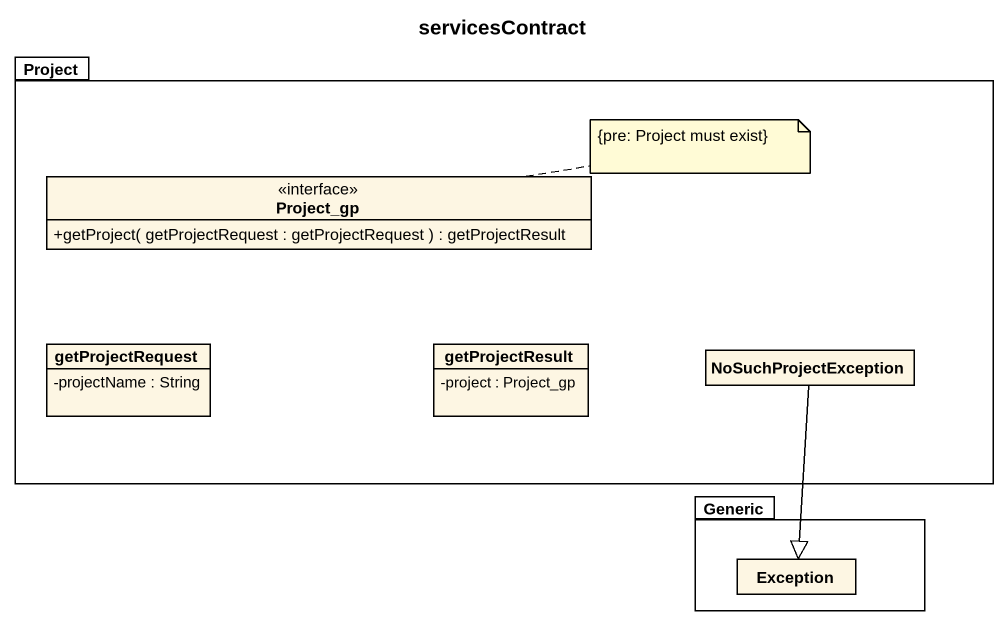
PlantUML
@startuml
title servicesContract
hide circle
hide empty members
skinparam classAttributeIconSize 0
package Project {
  interface Project_gp {
    +getProject( getProjectRequest : getProjectRequest ) : getProjectResult
  }
  class getProjectRequest {
    -projectName : String
  }
  class getProjectResult {
    -project : Project_gp
  }
  class NoSuchProjectException
}
package Generic {
  class "Exception" as Exception_
}
NoSuchProjectException --|> Exception_
note right of Project_gp : {pre: Project must exist}
@enduml
